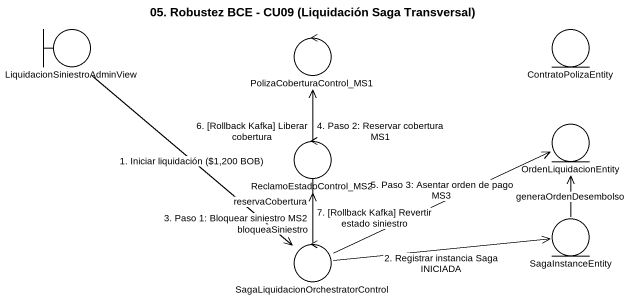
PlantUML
@startuml
title 05. Robustez BCE - CU09 (Liquidación Saga Transversal)
boundary "LiquidacionSiniestroAdminView" as LiquidacionSiniestroAdminVie
control PolizaCoberturaControl_MS1
entity ContratoPolizaEntity
control ReclamoEstadoControl_MS2
entity OrdenLiquidacionEntity
entity SagaInstanceEntity
control "SagaLiquidacionOrchestratorControl" as SagaLiquidacionOrchestratorC
LiquidacionSiniestroAdminVie --> SagaLiquidacionOrchestratorC : 1. Iniciar liquidación (~$1,200 BOB)
SagaInstanceEntity -up-> OrdenLiquidacionEntity : generaOrdenDesembolso
SagaLiquidacionOrchestratorC -up-> PolizaCoberturaControl_MS1 : 4. Paso 2: Reservar cobertura MS1
SagaLiquidacionOrchestratorC -up-> PolizaCoberturaControl_MS1 : 6. [Rollback Kafka] Liberar cobertura
SagaLiquidacionOrchestratorC -up-> PolizaCoberturaControl_MS1 : reservaCobertura
SagaLiquidacionOrchestratorC -up-> ReclamoEstadoControl_MS2 : 3. Paso 1: Bloquear siniestro MS2
SagaLiquidacionOrchestratorC -up-> ReclamoEstadoControl_MS2 : 7. [Rollback Kafka] Revertir estado siniestro
SagaLiquidacionOrchestratorC -up-> ReclamoEstadoControl_MS2 : bloqueaSiniestro
SagaLiquidacionOrchestratorC -right-> OrdenLiquidacionEntity : 5. Paso 3: Asentar orden de pago MS3
SagaLiquidacionOrchestratorC -right-> SagaInstanceEntity : 2. Registrar instancia Saga INICIADA
@enduml
